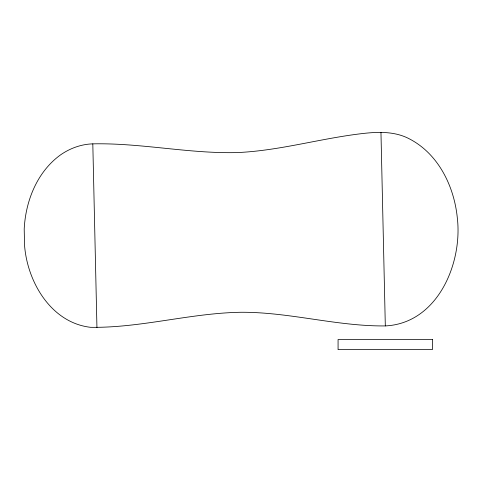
<?xml version="1.0" encoding="UTF-8"?>
<svg xmlns="http://www.w3.org/2000/svg" width="482" height="482" viewBox="0 0 482 482"><rect width="100%" height="100%" fill="white"/><g stroke="black" fill="none" stroke-linecap="round" stroke-linejoin="round"><path stroke-width="0.72" d="M385.317 325.922C437.313 323.44 462.636 263.805 457.346 218.159L457.34 218.117C454.255 186.679 438.644 154.186 409.73 139.051C395.391 131.303 378.677 131.7 362.964 133.496C320.813 138.286 279.723 150.745 237.21 152.577C188.878 153.788 141.148 142.835 92.809 143.859C81.229 144.19 69.986 148.299 60.521 154.897C37.15 171.803 25.582 200.928 24.202 229.064L24.57 245.555C27.408 282.157 51.17 322.777 90.568 327.314C141.087 328.019 190.354 313.089 240.807 312.276C289.381 311.962 336.749 326.422 385.317 325.922L380.961 132.369M92.809 143.859L96.942 327.549M432.396 339.515L338.075 339.515L338.075 349.631L432.396 349.631L432.396 339.515"/></g></svg>
